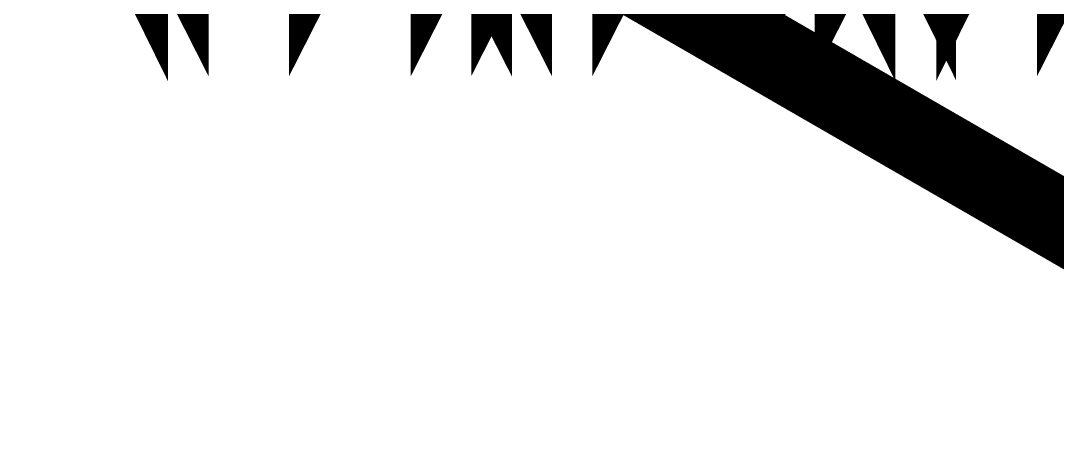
# Model space of a CAD drawing. Extents: x 0.1 to 11.6, y 0.3 to 16.2.
# Drawn here: x 7.3645 to 7.45, y 8.9526 to 8.9874 of the extents above; entities that cross this region are included whole.
import ezdxf

# ---------------------------------------------------------------- set-up
doc = ezdxf.new("R2010")
doc.units = 0
doc.header["$MEASUREMENT"] = 0

msp = doc.modelspace()

# ---------------------------------------------------------------- linework, layer by layer
at = {"color": 0, "const_width": 0.006667}
for points in [[(9.72331, 7.66), (9.68164, 7.68332), (5.88336, 9.875)], [(7.37668, 9.01167), (7.375, 9.01335), (7.375, 9.01833), (7.375, 9.02165), (7.375, 9.02001), (7.375, 9.01833), (7.375, 9.01335), (7.37332, 9.00999), (7.37332, 9.00499), (7.37332, 9), (7.37332, 8.99669), (7.37169, 9), (7.37169, 9.00499), (7.37169, 9.00836)], [(7.375, 9.00836), (7.375, 9.00499), (7.375, 9), (7.37668, 8.99669), (7.37668, 9), (7.37668, 9.00499), (7.37668, 9.00999), (7.37668, 9.01335), (7.37831, 9.01833), (7.37831, 9.02165), (7.37831, 9.01833), (7.37831, 9.01335), (7.37831, 9.01167)], [(7.38667, 8.99669), (7.38667, 9), (7.38667, 9.00499), (7.38667, 9.00999), (7.38835, 9.01497), (7.38835, 9.01833), (7.38835, 9.02165), (7.38835, 9.01833), (7.38835, 9.01497), (7.38997, 9.00999), (7.38997, 9.00499), (7.38997, 9), (7.38997, 8.99669), (7.39165, 9), (7.39165, 9.00499), (7.39165, 9.00999), (7.39165, 9.01497), (7.39165, 9.01833), (7.39165, 9.02165)], [(7.41667, 9.02165), (7.41667, 9.01833), (7.41667, 9.01335), (7.41667, 9.00999), (7.41667, 9.00499), (7.41667, 9), (7.41499, 8.99669), (7.41499, 8.99832), (7.41499, 9), (7.41499, 9.00499), (7.41499, 9.00999), (7.41499, 9.01335), (7.41336, 9.01833), (7.41336, 9.02165)], [(7.45335, 9.02165), (7.45335, 9.01833), (7.45335, 9.01335), (7.45335, 9.00999), (7.45335, 9.00499), (7.45335, 9), (7.45167, 8.99669), (7.45167, 8.99832), (7.45167, 9), (7.45167, 9.00499), (7.45167, 9.00999), (7.44997, 9.01335), (7.44997, 9.01833), (7.44997, 9.02165)], [(7.40001, 9), (7.40001, 8.99669), (7.40169, 9)], [(7.40169, 9), (7.40169, 8.99669), (7.40001, 9)], [(7.40332, 9), (7.405, 8.99669), (7.405, 9)], [(7.40668, 9), (7.405, 8.99669), (7.405, 9)], [(7.42833, 9), (7.42833, 8.99669), (7.43001, 9)], [(7.43169, 9), (7.43332, 8.99669), (7.43332, 9)], [(7.435, 9), (7.43332, 8.99669), (7.43332, 9)], [(7.43832, 9), (7.43832, 8.99669), (7.43668, 9)], [(7.44499, 9), (7.44336, 8.99669), (7.44336, 8.99832)]]:
    msp.add_lwpolyline(points, dxfattribs=at)

doc.saveas('drawing.dxf')
